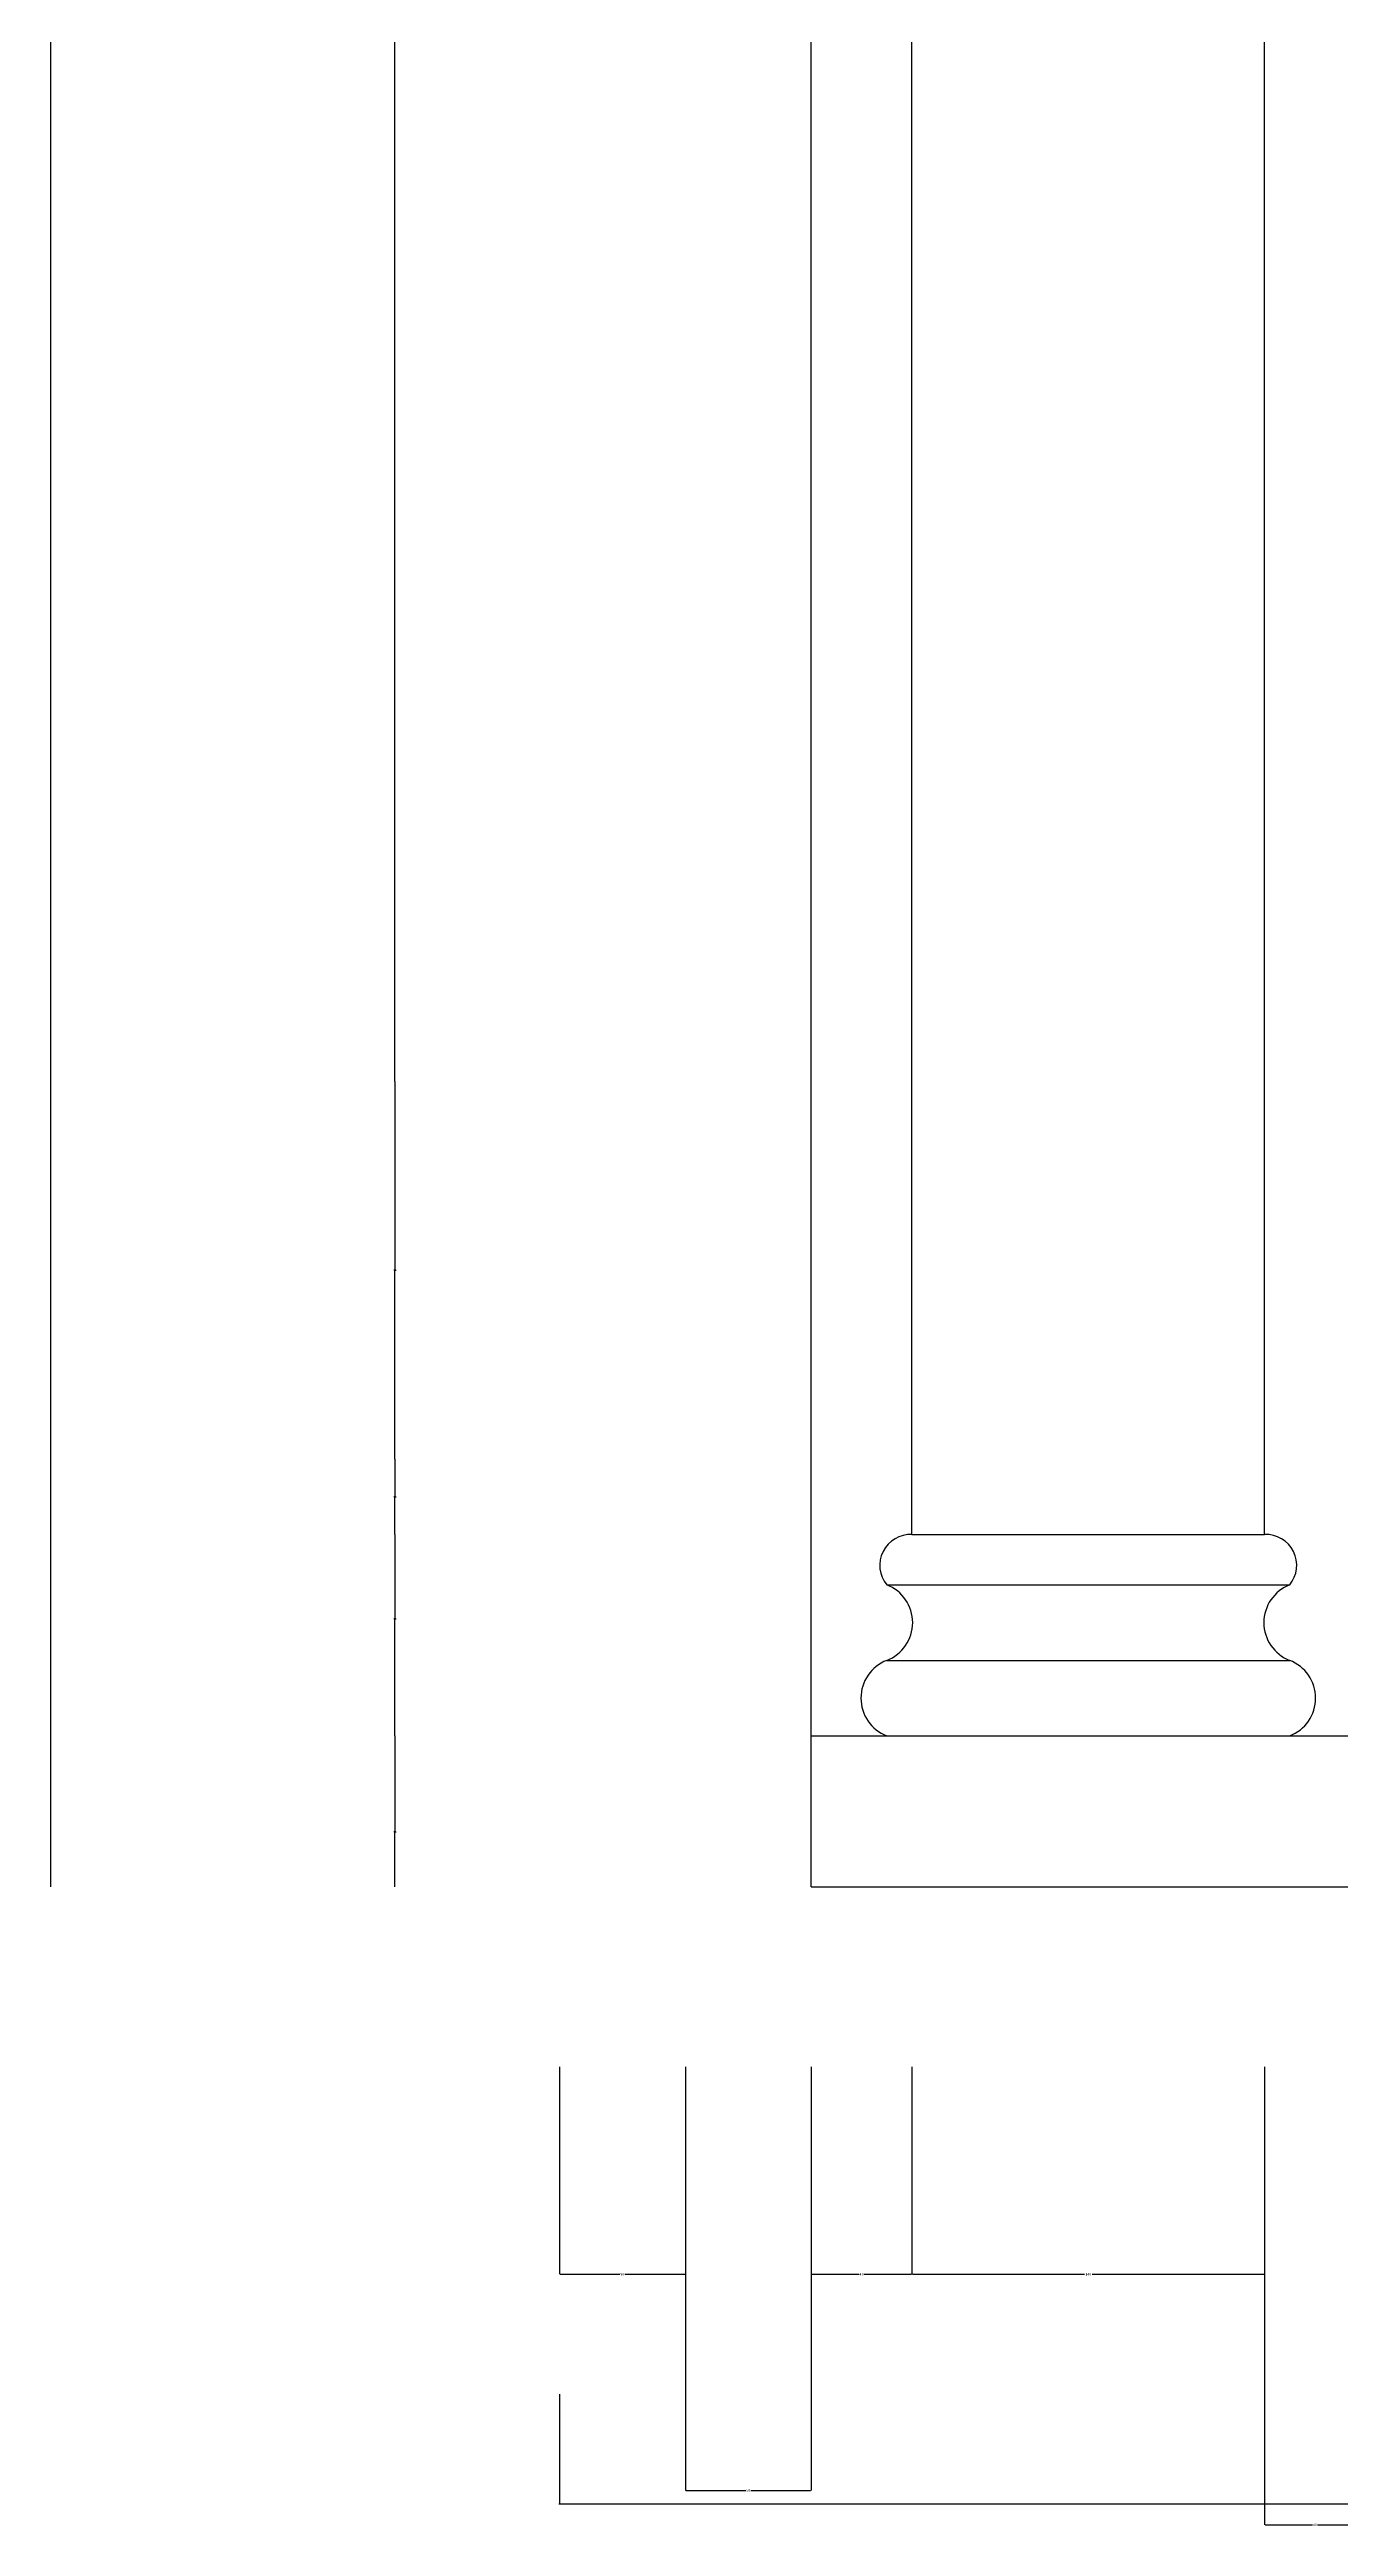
# Model space of a CAD drawing. Header units: metres. Extents: x 204 to 5299, y 190 to 6956.
# Drawn here: x 434 to 947, y 2728 to 3712 of the extents above; entities that cross this region are included whole.
import ezdxf

# ---------------------------------------------------------------- set-up
doc = ezdxf.new("R2010")
doc.units = ezdxf.units.M
for name, color, linetype in [('3', 3, 'Continuous'), ('4', 4, 'Continuous'), ('7', 7, 'Continuous'), ('DIM', 3, 'Continuous')]:
    doc.layers.add(name, color=color, linetype=linetype)
doc.dimstyles.get("Standard").update_dxf_attribs({"dimtxt": 2.5, "dimasz": 2.5, "dimexe": 1.25, "dimexo": 0.625, "dimtad": 1, "dimcen": 2.5, "dimazin": 3, "dimtfac": 1, "dimtmove": 0, "dimatfit": 3})

# ---------------------------------------------------------------- blocks, each defined once
blk = doc.blocks.new('*D17')
for p, q in [((636.6, 2780.93), (636.6, 2737.29)), ((2176.6, 2780.93), (2176.6, 2737.29)), ((1404.6, 2737.29), (636.35, 2737.29)), ((2176.85, 2737.29), (1408.6, 2737.29))]:
    blk.add_line(p, q)
at = {"layer": 'Defpoints'}
for p in [(636.6, 2780.93), (2176.6, 2780.93), (2176.6, 2737.29)]:
    blk.add_point(p, dxfattribs=at)
at = {"layer": 'DIM', "insert": (1406.6, 2737.29), "char_height": 1, "attachment_point": 5}
blk.add_mtext('1540', dxfattribs=at)
blk = doc.blocks.new('*D21')
for p, q in [((434.63, 6367.48), (434.63, 4674.98)), ((434.38, 4674.98), (434.13, 4674.98)), ((434.63, 2982.48), (434.63, 4674.98)), ((434.63, 4674.98), (434.63, 4674.98)), ((434.88, 4674.98), (435.13, 4674.98))]:
    blk.add_line(p, q)
at = {"layer": 'Defpoints'}
for p in [(434.63, 6367.48), (434.63, 4674.98), (434.63, 2982.48)]:
    blk.add_point(p, dxfattribs=at)
at = {"layer": 'DIM', "insert": (434.63, 4676.105), "char_height": 1, "attachment_point": 5}
blk.add_mtext('0', dxfattribs=at)
blk = doc.blocks.new('*D22')
for p, q in [((571.28, 5322.48), (571.28, 4312.48)), ((571.03, 4312.48), (570.78, 4312.48)), ((571.28, 3302.48), (571.28, 4312.48)), ((571.28, 4312.48), (571.28, 4312.48)), ((571.53, 4312.48), (571.78, 4312.48))]:
    blk.add_line(p, q)
at = {"layer": 'Defpoints'}
for p in [(571.28, 5322.48), (571.28, 4312.48), (571.28, 3302.48)]:
    blk.add_point(p, dxfattribs=at)
at = {"layer": 'DIM', "insert": (571.28, 4313.605), "char_height": 1, "attachment_point": 5}
blk.add_mtext('0', dxfattribs=at)
blk = doc.blocks.new('*D25')
for p, q in [((636.6, 2911.05), (636.6, 2828.56)), ((686.6, 2911.05), (686.6, 2828.56)), ((636.85, 2828.56), (660.6, 2828.56)), ((662.6, 2828.56), (686.35, 2828.56))]:
    blk.add_line(p, q)
at = {"layer": 'Defpoints'}
for p in [(636.6, 2911.05), (686.6, 2911.05), (636.6, 2828.56)]:
    blk.add_point(p, dxfattribs=at)
at = {"layer": 'DIM', "insert": (661.6, 2828.56), "char_height": 1, "attachment_point": 5}
blk.add_mtext('50', dxfattribs=at)
blk = doc.blocks.new('*D26')
for p, q in [((686.6, 2911.05), (686.6, 2742.7)), ((736.6, 2911.05), (736.6, 2742.7)), ((686.85, 2742.7), (710.6, 2742.7)), ((712.6, 2742.7), (736.35, 2742.7))]:
    blk.add_line(p, q)
at = {"layer": 'Defpoints'}
for p in [(686.6, 2911.05), (736.6, 2911.05), (686.6, 2742.7)]:
    blk.add_point(p, dxfattribs=at)
at = {"layer": 'DIM', "insert": (711.6, 2742.7), "char_height": 1, "attachment_point": 5}
blk.add_mtext('50', dxfattribs=at)
blk = doc.blocks.new('*D27')
for p, q in [((571.28, 3152.48), (571.28, 3137.48)), ((571.03, 3137.48), (570.78, 3137.48)), ((571.28, 3122.48), (571.28, 3137.48)), ((571.28, 3137.48), (571.28, 3137.48)), ((571.53, 3137.48), (571.78, 3137.48))]:
    blk.add_line(p, q)
at = {"layer": 'Defpoints'}
for p in [(571.28, 3152.48), (571.28, 3137.48), (571.28, 3122.48)]:
    blk.add_point(p, dxfattribs=at)
at = {"layer": 'DIM', "insert": (571.28, 3138.605), "char_height": 1, "attachment_point": 5}
blk.add_mtext('0', dxfattribs=at)
blk = doc.blocks.new('*D31')
for p, q in [((571.28, 3042.48), (571.28, 3004.37)), ((571.03, 3004.37), (570.78, 3004.37)), ((571.28, 2982.48), (571.28, 3004.37)), ((571.28, 3004.37), (571.28, 3004.37)), ((571.53, 3004.37), (571.78, 3004.37))]:
    blk.add_line(p, q)
at = {"layer": 'Defpoints'}
for p in [(571.28, 3042.48), (571.28, 3004.37), (571.28, 2982.48)]:
    blk.add_point(p, dxfattribs=at)
at = {"layer": 'DIM', "insert": (571.28, 3005.495), "char_height": 1, "attachment_point": 5}
blk.add_mtext('0', dxfattribs=at)
blk = doc.blocks.new('*D32')
for p, q in [((571.28, 3122.48), (571.28, 3089.02)), ((571.03, 3089.02), (570.78, 3089.02)), ((571.28, 3042.48), (571.28, 3089.02)), ((571.28, 3089.02), (571.28, 3089.02)), ((571.53, 3089.02), (571.78, 3089.02))]:
    blk.add_line(p, q)
at = {"layer": 'Defpoints'}
for p in [(571.28, 3122.48), (571.28, 3089.02), (571.28, 3042.48)]:
    blk.add_point(p, dxfattribs=at)
at = {"layer": 'DIM', "insert": (571.28, 3090.145), "char_height": 1, "attachment_point": 5}
blk.add_mtext('0', dxfattribs=at)
blk = doc.blocks.new('*D33')
for p, q in [((571.28, 3302.48), (571.28, 3227.48)), ((571.03, 3227.48), (570.78, 3227.48)), ((571.28, 3152.48), (571.28, 3227.48)), ((571.28, 3227.48), (571.28, 3227.48)), ((571.53, 3227.48), (571.78, 3227.48))]:
    blk.add_line(p, q)
at = {"layer": 'Defpoints'}
for p in [(571.28, 3302.48), (571.28, 3227.48), (571.28, 3152.48)]:
    blk.add_point(p, dxfattribs=at)
at = {"layer": 'DIM', "insert": (571.28, 3228.605), "char_height": 1, "attachment_point": 5}
blk.add_mtext('0', dxfattribs=at)
blk = doc.blocks.new('*D36')
for p, q in [((916.6, 2911.05), (916.6, 2729.04)), ((956.6, 2911.05), (956.6, 2729.04)), ((916.85, 2729.04), (935.6, 2729.04)), ((937.6, 2729.04), (956.35, 2729.04))]:
    blk.add_line(p, q)
at = {"layer": 'Defpoints'}
for p in [(916.6, 2911.05), (956.6, 2911.05), (916.6, 2729.04)]:
    blk.add_point(p, dxfattribs=at)
at = {"layer": 'DIM', "insert": (936.6, 2729.04), "char_height": 1, "attachment_point": 5}
blk.add_mtext('40', dxfattribs=at)
blk = doc.blocks.new('*D37')
for p, q in [((736.6, 2911.05), (736.6, 2828.56)), ((776.6, 2911.05), (776.6, 2828.56)), ((736.85, 2828.56), (755.6, 2828.56)), ((757.6, 2828.56), (776.35, 2828.56))]:
    blk.add_line(p, q)
at = {"layer": 'Defpoints'}
for p in [(736.6, 2911.05), (776.6, 2911.05), (736.6, 2828.56)]:
    blk.add_point(p, dxfattribs=at)
at = {"layer": 'DIM', "insert": (756.6, 2828.56), "char_height": 1, "attachment_point": 5}
blk.add_mtext('40', dxfattribs=at)
blk = doc.blocks.new('*D38')
for p, q in [((776.6, 2911.05), (776.6, 2828.56)), ((916.6, 2911.05), (916.6, 2828.56)), ((776.85, 2828.56), (845.1, 2828.56)), ((848.1, 2828.56), (916.35, 2828.56))]:
    blk.add_line(p, q)
at = {"layer": 'Defpoints'}
for p in [(776.6, 2911.05), (916.6, 2911.05), (776.6, 2828.56)]:
    blk.add_point(p, dxfattribs=at)
at = {"layer": 'DIM', "insert": (846.6, 2828.56), "char_height": 1, "attachment_point": 5}
blk.add_mtext('140', dxfattribs=at)

msp = doc.modelspace()

# ---------------------------------------------------------------- linework, layer by layer
at = {"layer": '3'}
for p, q in [((766.6, 3102.48), (926.6, 3102.48)), ((766.6, 3072.48), (926.6, 3072.48))]:
    msp.add_line(p, q, dxfattribs=at)
at = {"layer": '4'}
for p, q in [((736.6, 2982.48), (736.6, 5322.48)), ((776.6, 3122.48), (776.6, 5322.48)), ((916.6, 3122.48), (916.6, 5322.48)), ((736.6, 3042.48), (2076.6, 3042.48)), ((736.6, 2982.48), (2076.6, 2982.48))]:
    msp.add_line(p, q, dxfattribs=at)
for centre, radius, start, end in [((776.06, 3110.26), 12.24, 87.44, 219.43), ((917.15, 3110.26), 12.24, 320.57, 92.56), ((760.81, 3087.48), 16.08, 291.12, 68.88), ((932.4, 3087.48), 16.08, 111.12, 248.88), ((772.4, 3057.48), 16.08, 111.12, 248.88), ((920.81, 3057.48), 16.08, 291.12, 68.88)]:
    msp.add_arc(centre, radius, start, end, dxfattribs=at)
at = {"layer": '7'}
msp.add_line((776.6, 3122.48), (916.6, 3122.48), dxfattribs=at)

# ---------------------------------------------------------------- dimensions: what is measured, and where the dimension line sits
at = {"layer": 'DIM'}
for base, p1, p2, picture, middle in [((434.63, 4674.98), (434.63, 6367.48), (434.63, 2982.48), '*D21', (434.63, 4676.105)), ((571.28, 4312.48), (571.28, 5322.48), (571.28, 3302.48), '*D22', (571.28, 4313.605)), ((571.28, 3227.48), (571.28, 3302.48), (571.28, 3152.48), '*D33', (571.28, 3228.605)), ((571.28, 3137.48), (571.28, 3152.48), (571.28, 3122.48), '*D27', (571.28, 3138.605)), ((571.28, 3089.02), (571.28, 3122.48), (571.28, 3042.48), '*D32', (571.28, 3090.145)), ((571.28, 3004.37), (571.28, 3042.48), (571.28, 2982.48), '*D31', (571.28, 3005.495)), ((636.6, 2828.56), (636.6, 2911.05), (686.6, 2911.05), '*D25', (661.6, 2828.56)), ((686.6, 2742.7), (686.6, 2911.05), (736.6, 2911.05), '*D26', (711.6, 2742.7)), ((736.6, 2828.56), (736.6, 2911.05), (776.6, 2911.05), '*D37', (756.6, 2828.56)), ((776.6, 2828.56), (776.6, 2911.05), (916.6, 2911.05), '*D38', (846.6, 2828.56)), ((916.6, 2729.04), (916.6, 2911.05), (956.6, 2911.05), '*D36', (936.6, 2729.04)), ((2176.6, 2737.29), (2176.6, 2780.93), (636.6, 2780.93), '*D17', (1406.6, 2737.29))]:
    dim = msp.add_linear_dim(base=base, p1=p1, p2=p2, dimstyle='Standard', dxfattribs=at)
    dim.commit()
    dim.dimension.update_dxf_attribs({"geometry": picture, "text_midpoint": middle})

doc.saveas('drawing.dxf')
